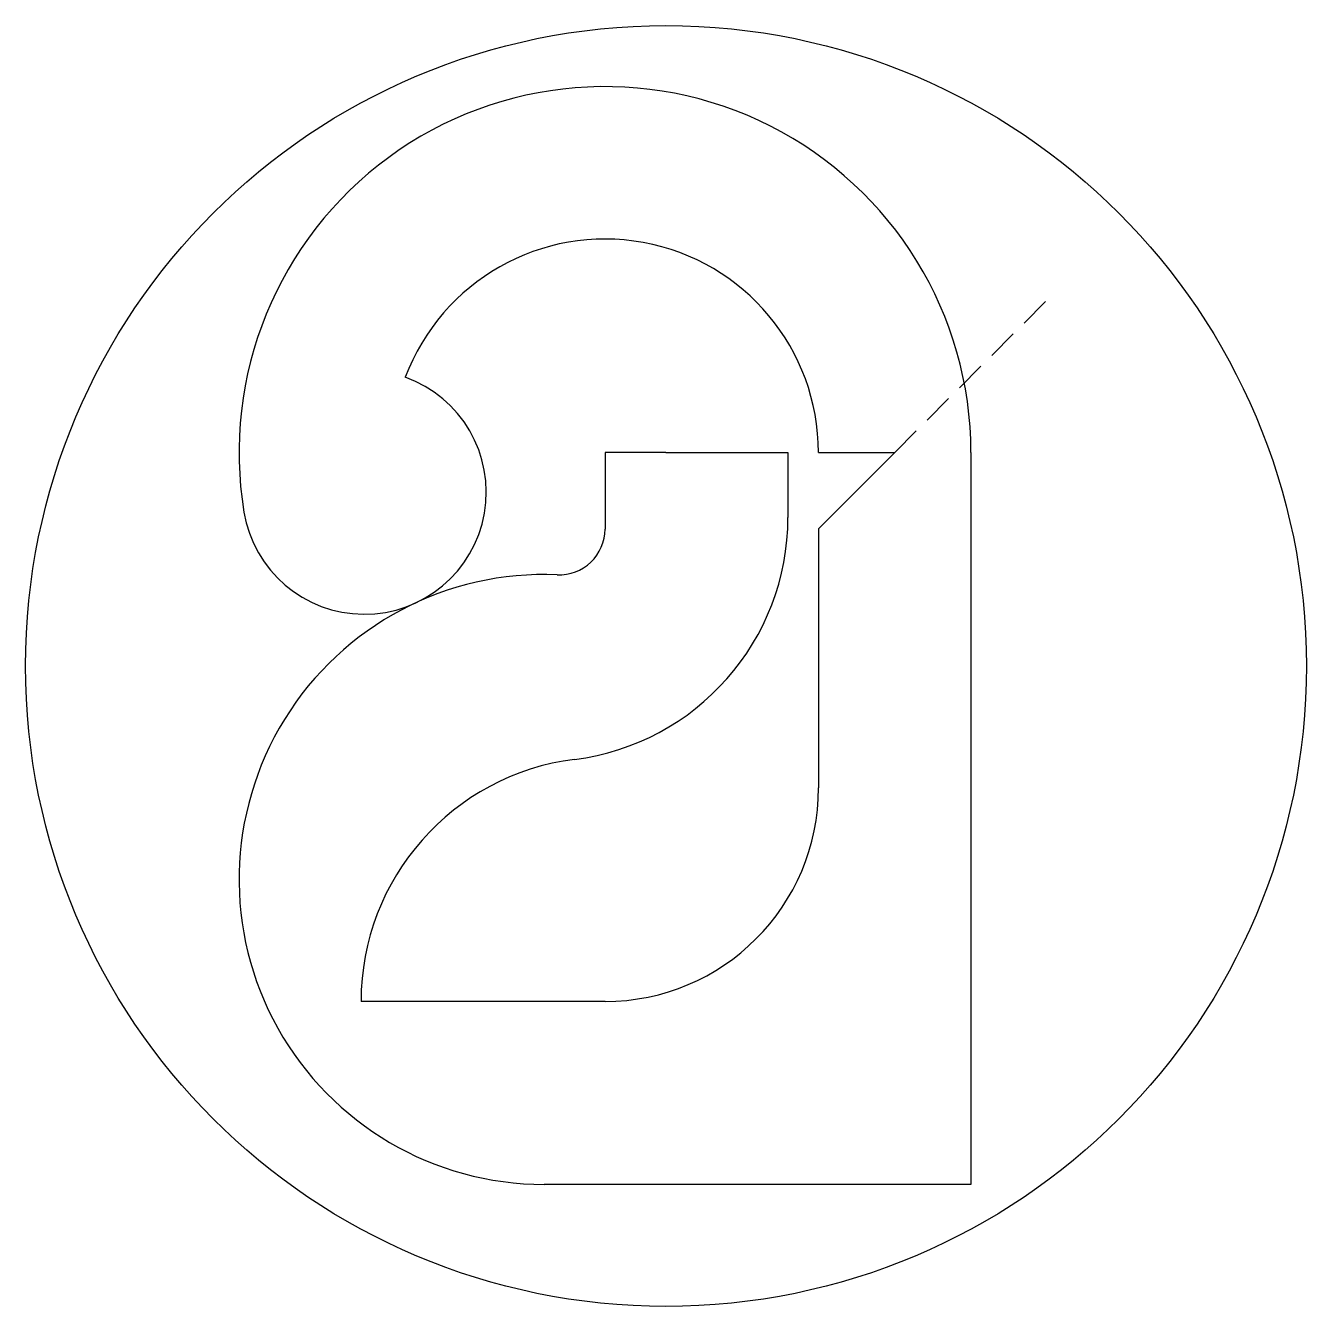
# Model space of a CAD drawing. Header units: millimetres. Extents: x 78.8 to 162.8, y 179.1 to 263.1.
import ezdxf

# ---------------------------------------------------------------- set-up
doc = ezdxf.new("R2010")
doc.units = ezdxf.units.MM
doc.linetypes.add('JIS_02_2.0', pattern=[3, 2, -1])

msp = doc.modelspace()

# ---------------------------------------------------------------- linework, layer by layer
at = {"linetype": 'JIS_02_2.0'}
msp.add_line((135.752, 235.103), (146.359, 245.709), dxfattribs=at)
for p, q in [((120.752, 235.103), (116.752, 235.103)), ((116.752, 235.103), (116.752, 230.081)), ((120.752, 235.103), (128.752, 235.103)), ((128.752, 235.103), (128.752, 230.852)), ((130.752, 235.103), (135.752, 235.103)), ((130.752, 230.103), (135.752, 235.103)), ((140.752, 235.103), (140.752, 187.103)), ((130.752, 230.103), (130.752, 213.103)), ((116.752, 199.103), (100.752, 199.103)), ((140.752, 187.103), (112.752, 187.103))]:
    msp.add_line(p, q)
msp.add_circle((120.752, 221.103), 42)
for centre, radius, start, end in [((116.752, 235.103), 24, 0, 189.35876), ((116.752, 235.103), 14, 0, 159.36403), ((100.965, 232.501), 8, 189.35876, 70.38723), ((112.752, 230.852), 16, 277.18076, 0), ((113.752, 230.081), 3, 267.50809, 0), ((112.752, 207.103), 20, 87.50809, 270), ((116.752, 199.103), 16, 97.18076, 180), ((116.752, 213.103), 14, 270, 0)]:
    msp.add_arc(centre, radius, start, end)

doc.saveas('drawing.dxf')
